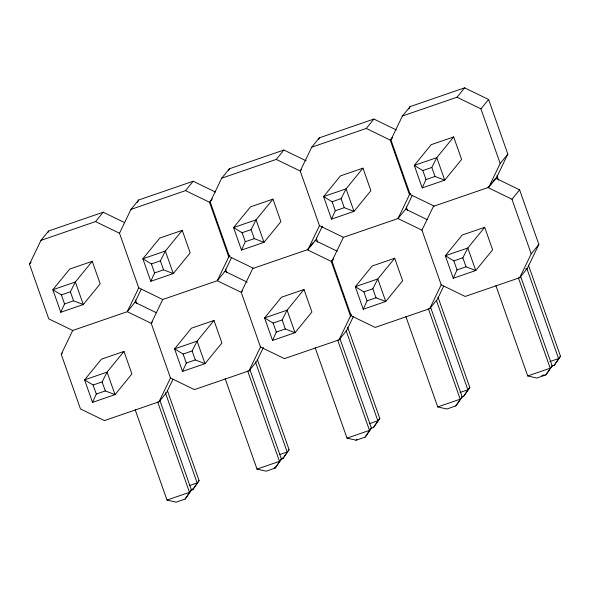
<?xml version="1.0" encoding="UTF-8"?>
<svg xmlns="http://www.w3.org/2000/svg" width="590" height="590" viewBox="0 0 590 590"><rect width="100%" height="100%" fill="white"/><g stroke="black" fill="none" stroke-linecap="round" stroke-linejoin="round"><path stroke-width="0.89" d="M60.785 312.272L64.561 303.924L61.389 294.911L52.857 289.742L69.745 269.047L92.246 261.304L100.175 283.834L83.286 304.529L60.785 312.272L52.857 289.742L75.358 282.005L92.246 261.304M92.519 402.38L96.295 394.031L93.117 385.019L84.584 379.849L101.473 359.155L123.974 351.411L131.909 373.935L115.021 394.636L92.519 402.38L84.584 379.849L107.085 372.113L123.974 351.411M150.789 281.305L154.565 272.949L151.394 263.944L142.861 258.774L159.75 238.08L182.251 230.336L190.179 252.859L173.29 273.561L150.789 281.305L142.861 258.774L165.362 251.03L182.251 230.336M182.524 371.412L186.3 363.057L183.121 354.052L174.588 348.882L191.477 328.188L213.978 320.444L221.914 342.967L205.025 363.669L182.524 371.412L174.588 348.882L197.09 341.138L213.978 320.444M241.502 250.086L245.278 241.738L242.106 232.726L233.574 227.563L250.462 206.861L272.964 199.125L280.899 221.648L264.003 242.35L241.502 250.086L233.574 227.563L256.075 219.819L272.964 199.125M272.528 340.437L276.304 332.089L273.126 323.077L264.593 317.914L281.482 297.213L303.983 289.476L311.918 311.999L295.03 332.701L272.528 340.437L264.593 317.914L287.094 310.17L303.983 289.476M331.506 219.119L335.282 210.77L332.111 201.758L323.578 196.595L340.467 175.894L362.968 168.15L370.904 190.681L354.007 211.375L331.506 219.119L323.578 196.595L346.079 188.852L362.968 168.15M363.241 309.226L367.017 300.878L363.846 291.866L355.305 286.703L372.194 266.002L394.695 258.258L402.631 280.788L385.742 301.483L363.241 309.226L355.305 286.703L377.807 278.959L394.695 258.258M422.226 187.908L425.995 179.559L422.824 170.547L414.291 165.384L431.179 144.683L453.68 136.939L461.616 159.47L444.727 180.164L422.226 187.908L414.291 165.384L436.792 157.641L453.68 136.939M453.245 278.259L457.021 269.91L453.85 260.898L445.31 255.728L462.206 235.034L484.707 227.29L492.635 249.821L475.747 270.515L453.245 278.259L445.31 255.728L467.811 247.992L484.707 227.29M141.261 289.159L134.933 302.309L127.27 311.697L72.703 330.474L48.741 318.829L29.5 264.202L40.968 240.366L48.631 230.985L103.198 212.208L124.682 222.644M47.834 232.622L48.631 230.985M172.988 379.267L166.66 392.416L159.005 401.805L104.437 420.582L80.469 408.936L61.235 354.31L72.703 330.474M231.656 257.373L224.938 271.341L217.275 280.729L162.707 299.506L138.746 287.861L119.505 233.234L130.973 209.398L138.635 200.01L193.203 181.233L215.512 192.075M137.448 202.481L138.635 200.01M138.746 287.861L127.27 311.697L151.239 323.335L170.473 377.969L194.442 389.614L249.01 370.837L256.665 361.449L263.391 347.481M162.707 299.506L151.239 323.335L152.331 322M306.225 160.864L283.915 150.022L229.348 168.799L221.693 178.187L210.217 202.016L229.458 256.65L253.42 268.288M228.559 170.444L229.348 168.799M159.005 401.805L170.473 377.969M229.842 255.551L228.75 256.893L217.275 280.729L241.244 292.367L260.478 347.001L284.446 358.639L339.014 339.862L346.669 330.481L353.395 316.506M396.229 129.896L373.92 119.055L319.352 137.831L311.697 147.212L300.221 171.048L319.463 225.682L343.424 237.32L397.992 218.543L405.654 209.162L412.38 195.187M318.563 139.476L319.352 137.831M249.01 370.837L260.478 347.001M242.335 291.025L241.244 292.367L252.712 268.531L307.987 249.511L319.463 225.682M322.376 226.162L315.65 240.13L307.987 249.511M443.709 286.12L437.382 299.27L429.726 308.651L375.159 327.428L351.19 315.79L331.956 261.156L343.424 237.32M434.137 206.109L410.175 194.464L390.934 139.837L402.41 116.001L410.065 106.62L464.632 87.844L488.601 99.481L507.835 154.115L496.367 177.951L488.712 187.332L433.429 206.353L421.961 230.189L441.195 284.815L465.163 296.46L519.731 277.683L527.386 268.295L538.862 244.467L519.62 189.832L495.659 178.195L492.923 181.543M408.877 109.084L410.065 106.62M339.014 339.862L350.482 316.034L351.581 314.691M410.559 193.373L409.467 194.715L397.992 218.543L421.961 230.189M429.726 308.651L441.195 284.815M488.712 187.332L500.18 163.496L507.835 154.115M519.731 277.683L531.199 253.847L538.862 244.467M61.389 294.911L70.387 291.814L75.358 282.005L83.286 304.529L73.558 300.826L64.561 303.924M151.394 263.944L160.392 260.846L165.362 251.03L173.29 273.561L163.563 269.859L154.565 272.949M93.117 385.019L102.122 381.922L107.085 372.113L115.021 394.636L105.293 390.934L96.295 394.031M242.106 232.726L251.104 229.635L256.075 219.819L264.003 242.35L254.283 238.64L245.278 241.738M183.121 354.052L192.126 350.954L197.09 341.138L205.025 363.669L195.297 359.959L186.3 363.057M332.111 201.758L341.108 198.66L346.079 188.852L354.007 211.375L344.287 207.673L335.282 210.77M273.126 323.077L282.131 319.979L287.094 310.17L295.03 332.701L285.302 328.991L276.304 332.089M422.824 170.547L431.821 167.449L436.792 157.641L444.727 180.164L435 176.462L425.995 179.559M363.846 291.866L372.843 288.768L377.807 278.959L385.742 301.483L376.014 297.78L367.017 300.878M453.85 260.898L462.848 257.8L467.811 247.992L475.747 270.515L466.019 266.813L457.021 269.91M135.176 409.711L166.992 500.062L176.122 502.156L185.12 499.059L191.403 489.973L159.897 400.492M191.138 490.238L192.775 489.678L199.066 480.592L167.287 390.351M225.181 378.743L256.997 469.094L266.127 471.189L275.124 468.091L281.408 459.005L249.902 369.524M280.324 459.551L282.78 458.71L289.07 449.624L257.292 359.384M315.185 347.776L347.001 438.127L356.131 440.221L365.129 437.124L371.412 428.038L339.906 338.557M371.044 428.34L373.492 427.492L379.783 418.406L347.694 327.303M405.898 316.565L437.714 406.916L446.844 409.01L455.841 405.913L462.132 396.827L430.619 307.346M461.867 397.092L463.497 396.524L469.788 387.438L438.009 297.198M495.902 285.597L527.718 375.941L536.848 378.035L545.846 374.945L552.137 365.852L520.623 276.371M551.761 366.161L554.216 365.313L560.5 356.227L528.419 265.117M191.403 489.973L185.12 499.059M192.775 489.678L199.066 480.592M275.124 468.091L281.408 459.005M282.78 458.71L289.07 449.624M371.412 428.038L365.129 437.124M379.783 418.406L373.492 427.492M462.132 396.827L455.841 405.913M469.788 387.438L463.497 396.524M552.137 365.852L545.846 374.945M560.5 356.227L554.216 365.313M29.5 264.202L31.137 262.189M40.968 240.366L95.543 221.589L103.198 212.208M130.973 209.398L185.548 190.622L193.203 181.233M61.235 354.31L62.326 352.968M228.75 256.893L209.509 202.259L212.245 198.911M221.693 178.187L276.26 159.411L283.915 150.022M301.313 169.706L300.221 171.048L276.26 159.411M311.697 147.212L366.265 128.436L373.92 119.055M409.467 194.715L390.226 140.081L392.416 137.396M390.934 139.837L392.033 138.495M308.378 248.419L307.279 249.762L331.248 261.399L350.482 316.034M310.016 246.406L313.297 242.387M402.41 116.001L456.977 97.225L464.632 87.844M331.248 261.399L333.431 258.715M331.956 261.156L333.048 259.814M500.18 163.496L480.939 108.87L488.601 99.481M489.095 186.234L487.996 187.576L511.965 199.221L531.199 253.847M490.733 184.228L491.831 182.885M511.965 199.221L519.62 189.832M356.131 440.221L356.891 439.285M525.653 268.893L527.386 268.295M189.361 485.614L197.149 482.937L165.37 392.697M279.365 454.647L287.153 451.97L255.374 361.729M369.215 423.731L377.866 420.759L346.087 330.518M460.082 392.468L467.87 389.784L436.401 300.413M549.932 361.552L558.582 358.572L526.804 268.332M191.086 489.582L193.542 488.741M281.909 458.334L283.547 457.774M166.992 500.062L189.493 492.318L157.678 401.974M256.997 469.094L279.498 461.351L247.682 370.999M347.001 438.127L369.502 430.383L337.687 340.032M437.714 406.916L460.215 399.172L428.399 308.821M527.718 375.941L550.219 368.204L518.404 277.853M274.254 467.715L275.891 467.155M541.701 375.69L544.157 374.849M456.977 97.225L480.939 108.87M366.265 128.436L390.226 140.081M405.654 209.162L427.138 219.598M314.942 240.373L337.251 251.215M185.548 190.622L209.509 202.259M224.938 271.341L247.247 282.182M95.543 221.589L119.505 233.234M134.933 302.309L156.416 312.752M496.942 175.746L498.469 180.083M431.821 167.449L435 176.462M462.848 257.8L466.019 266.813M406.23 206.957L407.454 210.431M341.108 198.66L344.287 207.673M372.843 288.768L376.014 297.78M316.225 237.932L317.752 242.269M251.104 229.635L254.283 238.64M282.131 319.979L285.302 328.991M225.513 269.143L226.737 272.61M160.392 260.846L163.563 269.859M192.126 350.954L195.297 359.959M135.508 300.111L136.733 303.584M70.387 291.814L73.558 300.826M102.122 381.922L105.293 390.934"/></g></svg>
